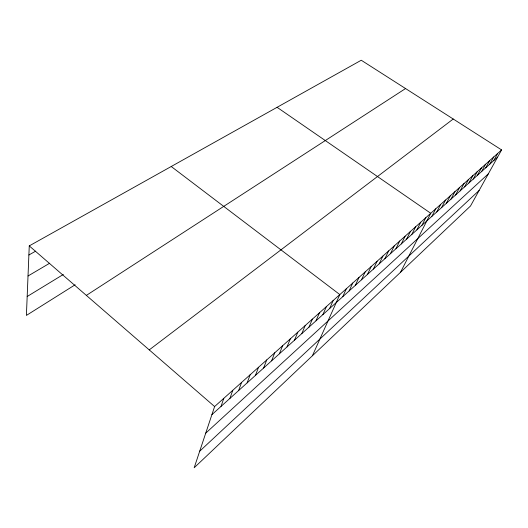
<?xml version="1.0" encoding="UTF-8"?>
<svg xmlns="http://www.w3.org/2000/svg" width="528" height="528" viewBox="0 0 528 528"><rect width="100%" height="100%" fill="white"/><g stroke="black" fill="none" stroke-linecap="round" stroke-linejoin="round"><path stroke-width="0.79" d="M501.6 149.919L214.606 406.553L194.172 467.762L470.501 206.012L501.6 149.919L361.251 60.238L29.258 245.896L26.4 315.414L75.134 284.777M221.021 406.415L223.799 398.33M229.924 398.389L232.782 390.298M238.63 390.542L241.56 382.45M247.144 382.873L250.14 374.774M255.466 375.368L258.529 367.277M263.611 368.029L266.732 359.938M271.583 360.842L274.758 352.757M279.378 353.813L282.612 345.741M287.014 346.936L290.301 338.864M294.485 340.197L297.825 332.138M301.811 333.597L305.191 325.552M308.979 327.136L312.404 319.097M316.008 320.8L319.466 312.781M322.892 314.596L326.396 306.59M329.637 308.51L333.181 300.524M312.398 355.773L339.827 294.578L171.224 166.505M342.745 296.703L346.348 288.743M349.107 290.968L352.744 283.028M355.344 285.338L359.014 277.424M361.469 279.82L365.165 271.92M367.481 274.408L371.197 266.528M373.375 269.089L377.117 261.235M379.163 263.875L382.925 256.034M384.846 258.746L388.634 250.932M390.43 253.717L394.231 245.929M395.908 248.774L399.729 241.012M401.293 243.923L405.134 236.181M406.586 239.158L410.441 231.436M411.781 234.472L415.648 226.776M416.889 229.865L420.77 222.196M421.912 225.344L425.806 217.694M400.495 272.323L430.749 213.272L277.081 107.303M431.845 216.388L435.758 208.791M436.755 211.959L440.682 204.389M441.586 207.61L445.52 200.066M446.332 203.333L450.272 195.815M450.998 199.122L454.951 191.638M455.591 194.984L459.545 187.526M460.106 190.918L464.066 183.48M464.541 186.912L468.508 179.507M468.91 182.978L472.883 175.6M473.213 179.104L477.187 171.752M477.437 175.289L481.417 167.963M481.602 171.534L485.582 164.241M485.701 167.845L489.68 160.578M489.733 164.208L493.72 156.968M493.706 160.631L497.686 153.417M199.69 451.222L479.12 190.469M205.715 433.184L488.334 173.851M211.906 414.632L497.614 157.106M149.239 349.892L453.235 119.011M86.361 295.396L405.563 88.552M27.179 296.505L63.327 274.461M28.024 275.992L49.691 263.221M28.882 255.004L35.66 251.15M29.258 245.896L214.606 406.553"/></g></svg>
